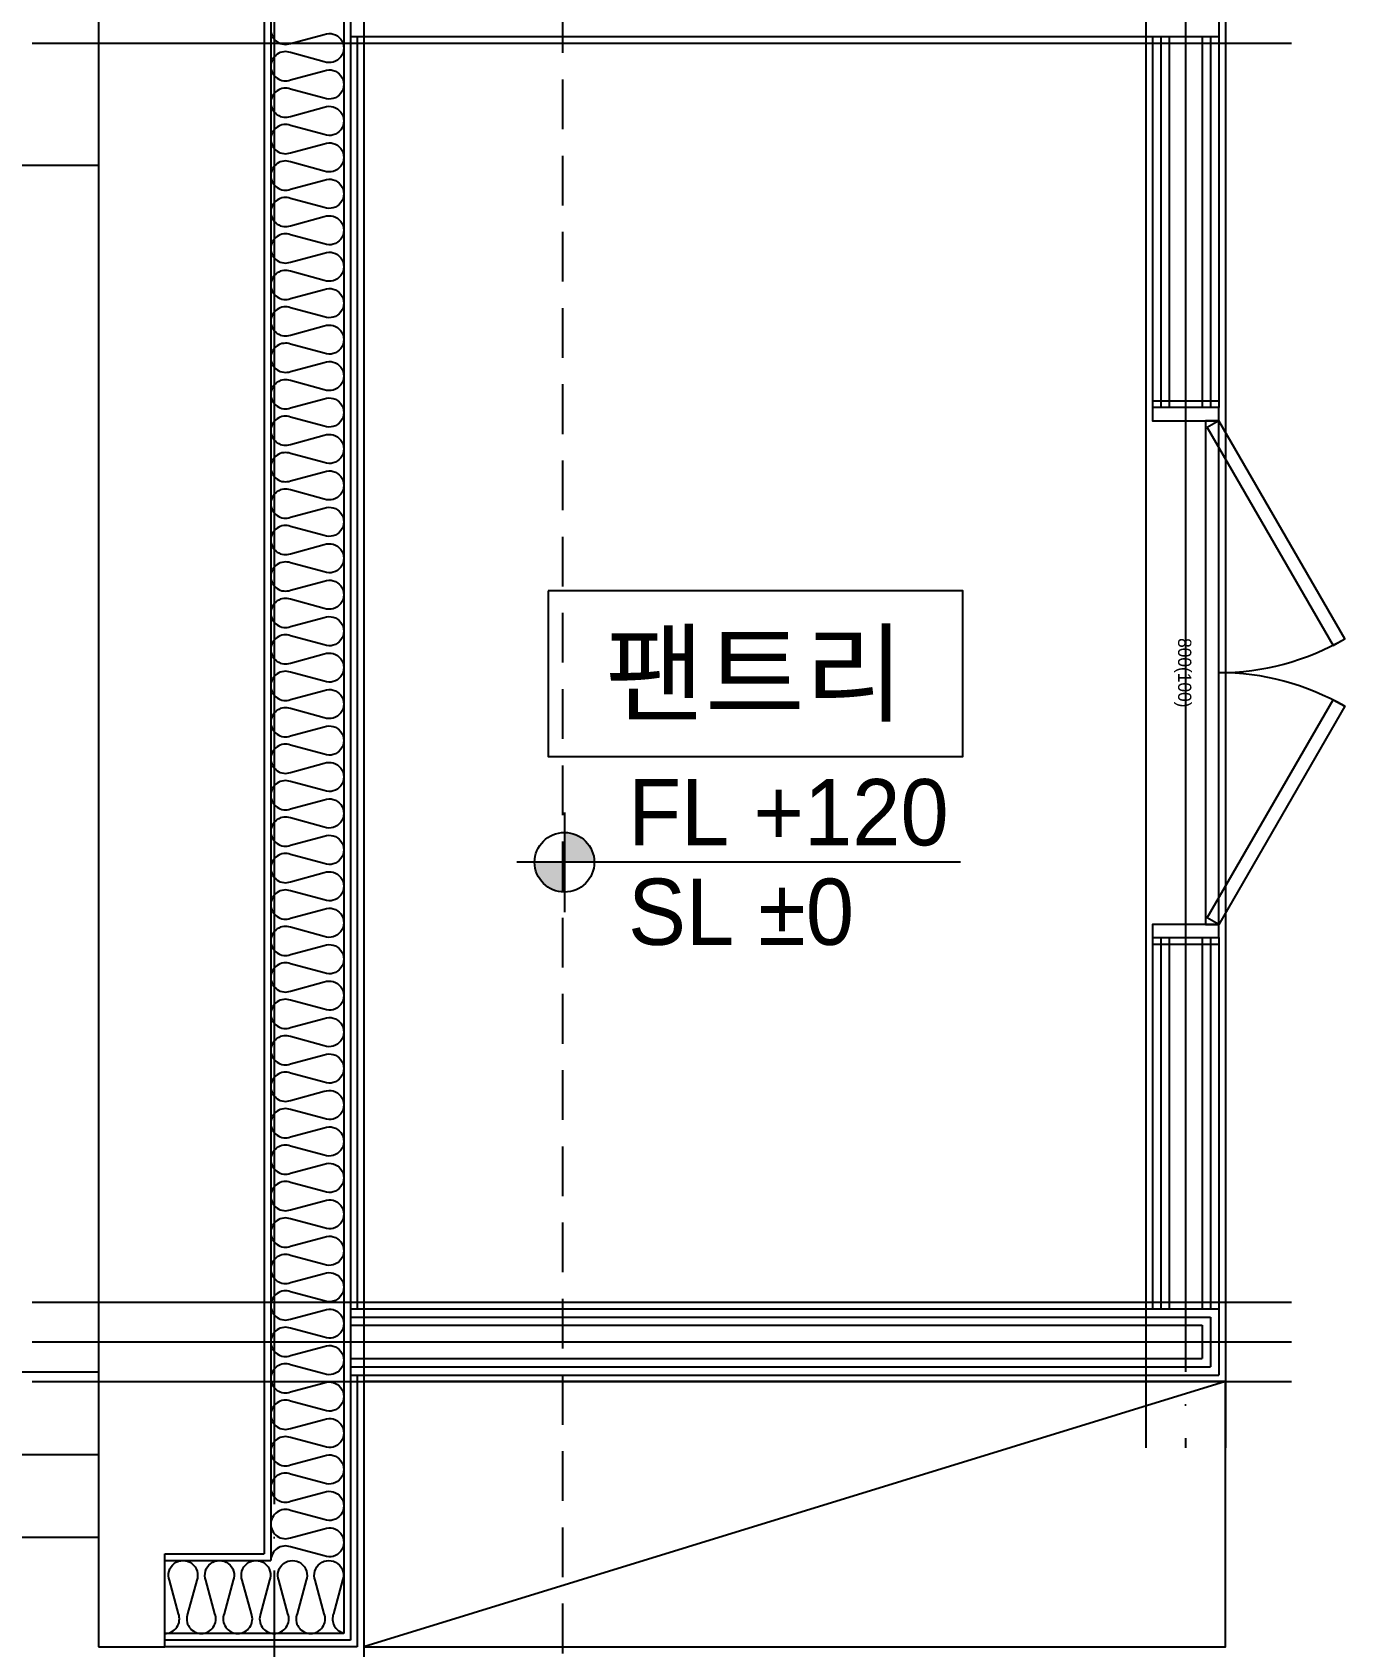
# Model space of a CAD drawing. Header units: millimetres. Extents: x -24416 to 92204, y -190080 to 23760.
# Drawn here: x 13035 to 15015, y -9857 to -7421 of the extents above; entities that cross this region are included whole.
import ezdxf
from ezdxf.enums import TextEntityAlignment as Align
from ezdxf.xclip import XClip

# ---------------------------------------------------------------- set-up
doc = ezdxf.new("R2010")
doc.units = ezdxf.units.MM
doc.header["$LTSCALE"] = 50
doc.header["$XCLIPFRAME"] = 0
for name, pattern in [('AUDIT_D_220706163347-0', [0]), ('CEN', [62, 60, -1, 0, -1]), ('HID', [2.3, 1.5, -0.8])]:
    doc.linetypes.add(name, pattern=pattern)
for name, color, linetype in [('A-레벨', 7, 'AUDIT_D_220706163347-0'), ('A-창호부호', 4, 'Continuous'), ('CEN_CON', 1, 'CEN'), ('CEN_WALL', 12, 'CEN'), ('CONC', 2, 'Continuous'), ('dan1', 7, 'HID'), ('DOOR', 4, 'Continuous'), ('FUR', 4, 'Continuous'), ('INS', 8, 'Continuous'), ('STAIR', 4, 'Continuous'), ('WAL_DRY', 7, 'Continuous'), ('실명', 3, 'AUDIT_D_220706163347-0'), ('실명박스', 7, 'AUDIT_D_220706163347-0')]:
    doc.layers.add(name, color=color, linetype=linetype)
doc.layers.add('MC', color=135, linetype='Continuous', plot=False)
doc.layers.add('X - 단위세대$0$0_임시', color=134, linetype='Continuous', plot=False)
doc.styles.add('HAUD01', font='Dotum.ttf')
doc.styles.add('HAUD02', font='Dotum.ttf', dxfattribs={"width": 0.8})

# ---------------------------------------------------------------- blocks, each defined once
blk = doc.blocks.new('DOOR-800(100)')
at = {"layer": 'DOOR'}
for points in [[(359.1, 272.7), (349.1, 290), (20, 100), (30, 82.7)], [(440.9, 272.7), (450.9, 290), (780, 100), (770, 82.7)], [(20, 100), (0, 100), (0, 0), (20, 0)], [(780, 80), (780, 100), (20, 100), (20, 80)], [(800, 100), (780, 100), (780, 0), (800, 0)]]:
    blk.add_lwpolyline(points, close=True, dxfattribs=at)
for centre, start, end in [((20, 100), 0, 30), ((780, 100), 150, 180)]:
    blk.add_arc(centre, 380, start, end, dxfattribs=at)
at = {"layer": 'X - 단위세대$0$0_임시'}
for p, q in [((-10, 0), (-10, 100)), ((810, 0), (810, 100))]:
    blk.add_line(p, q, dxfattribs=at)
at = {"layer": 'X - 단위세대$0$0_임시', "style": 'HAUD02'}
blk.add_text('800(100)', height=20, dxfattribs=at).set_placement((400.3, 46.2), align=Align.MIDDLE)
blk = doc.blocks.new('U-76B(기본)', base_point=(218292.1, 9215.4))
at = {"layer": 'CEN_CON'}
blk.add_line((216802.1, 17230.4), (211582.1, 17230.4), dxfattribs=at)
at = {"layer": 'CEN_WALL'}
for p, q in [((214047.1, 17595.4), (214047.1, 15695.4)), ((217002.1, 15855.4), (213887.1, 15855.4))]:
    blk.add_line(p, q, dxfattribs=at)
at = {"layer": 'CONC'}
for p, q in [((218942.1, 17495.4), (213587.1, 17495.4)), ((213587.1, 17495.4), (213587.1, 17395.4)), ((213587.1, 17395.4), (213727.1, 17395.4)), ((213727.1, 17395.4), (213727.1, 17245.4)), ((218955.1, 17245.4), (213727.1, 17245.4))]:
    blk.add_line(p, q, dxfattribs=at)
at = {"layer": 'dan1'}
blk.add_line((218942.1, 16795.4), (211977.1, 16795.4), dxfattribs=at)
at = {"layer": 'FUR'}
blk.add_lwpolyline([(213987.1, 15795.4), (213987.1, 17095.4), (213587.1, 17095.4), (213587.1, 15795.4), (213987.1, 15795.4), (213587.1, 17095.4)], dxfattribs=at)
at = {"layer": 'INS'}
for p, q in [((213607.1, 17125.4), (213607.1, 17395.4)), ((213717.1, 17395.4), (213717.1, 17235.4)), ((218942.1, 17235.4), (213717.1, 17235.4)), ((218942.1, 17125.4), (213607.1, 17125.4))]:
    blk.add_line(p, q, dxfattribs=at)
for points in [[(213607.1, 17395.4, 0.524856), (213636.9, 17374.8), (213687.3, 17388.5, -1.449198), (213687.3, 17347.3), (213636.9, 17361, 0.524856), (213607.1, 17340.4, 0.524856), (213636.9, 17319.8), (213687.3, 17333.5, -1.449198), (213687.3, 17292.3), (213636.9, 17306, 0.524856), (213607.1, 17285.4, 0.524856), (213636.9, 17264.8), (213687.3, 17278.5, -1.449198), (213687.3, 17237.3), (213636.9, 17251, 0.524856), (213607.1, 17230.4, 0.524856), (213636.9, 17209.8), (213687.3, 17223.5, -1.449198), (213687.3, 17182.3), (213636.9, 17196, 0.524856), (213607.1, 17175.4, 0.524856), (213636.9, 17154.8), (213687.3, 17168.5, -1.449198), (213687.3, 17127.3), (213636.9, 17141, 0.453818), (213607.7, 17125.4, 0.453818)], [(216027.1, 17235.4, 0.524856), (216006.5, 17205.6), (216020.2, 17155.2, -1.449198), (215979, 17155.2), (215992.7, 17205.6, 0.524856), (215972.1, 17235.4, 0.524856), (215951.5, 17205.6), (215965.2, 17155.2, -1.449198), (215924, 17155.2), (215937.7, 17205.6, 0.524856), (215917.1, 17235.4, 0.524856), (215896.5, 17205.6), (215910.2, 17155.2, -1.449198), (215869, 17155.2), (215882.7, 17205.6, 0.524856), (215862.1, 17235.4, 0.524856), (215841.5, 17205.6), (215855.2, 17155.2, -1.449198), (215814, 17155.2), (215827.7, 17205.6, 0.524856), (215807.1, 17235.4, 0.524856), (215786.5, 17205.6), (215800.2, 17155.2, -1.449198), (215759, 17155.2), (215772.7, 17205.6, 0.524856), (215752.1, 17235.4, 0.524856), (215731.5, 17205.6), (215745.2, 17155.2, -1.449198), (215704, 17155.2), (215717.7, 17205.6, 0.524856), (215697.1, 17235.4, 0.524856), (215676.5, 17205.6), (215690.2, 17155.2, -1.449198), (215649, 17155.2), (215662.7, 17205.6, 0.524856), (215642.1, 17235.4, 0.524856), (215621.5, 17205.6), (215635.2, 17155.2, -1.449198), (215594, 17155.2), (215607.7, 17205.6, 0.524856), (215587.1, 17235.4, 0.524856), (215566.5, 17205.6), (215580.2, 17155.2, -1.449198), (215539, 17155.2), (215552.7, 17205.6, 0.524856), (215532.1, 17235.4, 0.524856), (215511.5, 17205.6), (215525.2, 17155.2, -1.449198), (215484, 17155.2), (215497.7, 17205.6, 0.524856), (215477.1, 17235.4, 0.524856), (215456.5, 17205.6), (215470.2, 17155.2, -1.449198), (215429, 17155.2), (215442.7, 17205.6, 0.524856), (215422.1, 17235.4, 0.524856), (215401.5, 17205.6), (215415.2, 17155.2, -1.449198), (215374, 17155.2), (215387.7, 17205.6, 0.524856), (215367.1, 17235.4, 0.524856), (215346.5, 17205.6), (215360.2, 17155.2, -1.449198), (215319, 17155.2), (215332.7, 17205.6, 0.524856), (215312.1, 17235.4, 0.524856), (215291.5, 17205.6), (215305.2, 17155.2, -1.449198), (215264, 17155.2), (215277.7, 17205.6, 0.524856), (215257.1, 17235.4, 0.524856), (215236.5, 17205.6), (215250.2, 17155.2, -1.449198), (215209, 17155.2), (215222.7, 17205.6, 0.524856), (215202.1, 17235.4, 0.524856), (215181.5, 17205.6), (215195.2, 17155.2, -1.449198), (215154, 17155.2), (215167.7, 17205.6, 0.524856), (215147.1, 17235.4, 0.524856), (215126.5, 17205.6), (215140.2, 17155.2, -1.449198), (215099, 17155.2), (215112.7, 17205.6, 0.524856), (215092.1, 17235.4, 0.524856), (215071.5, 17205.6), (215085.2, 17155.2, -1.449198), (215044, 17155.2), (215057.7, 17205.6, 0.524856), (215037.1, 17235.4, 0.524856), (215016.5, 17205.6), (215030.2, 17155.2, -1.449198), (214989, 17155.2), (215002.7, 17205.6, 0.524856), (214982.1, 17235.4, 0.524856), (214961.5, 17205.6), (214975.2, 17155.2, -1.449198), (214934, 17155.2), (214947.7, 17205.6, 0.524856), (214927.1, 17235.4, 0.524856), (214906.5, 17205.6), (214920.2, 17155.2, -1.449198), (214879, 17155.2), (214892.7, 17205.6, 0.524856), (214872.1, 17235.4, 0.524856), (214851.5, 17205.6), (214865.2, 17155.2, -1.449198), (214824, 17155.2), (214837.7, 17205.6, 0.524856), (214817.1, 17235.4, 0.524856), (214796.5, 17205.6), (214810.2, 17155.2, -1.449198), (214769, 17155.2), (214782.7, 17205.6, 0.524856), (214762.1, 17235.4, 0.524856), (214741.5, 17205.6), (214755.2, 17155.2, -1.449198), (214714, 17155.2), (214727.7, 17205.6, 0.524856), (214707.1, 17235.4, 0.524856), (214686.5, 17205.6), (214700.2, 17155.2, -1.449198), (214659, 17155.2), (214672.7, 17205.6, 0.524856), (214652.1, 17235.4, 0.524856), (214631.5, 17205.6), (214645.2, 17155.2, -1.449198), (214604, 17155.2), (214617.7, 17205.6, 0.524856), (214597.1, 17235.4, 0.524856), (214576.5, 17205.6), (214590.2, 17155.2, -1.449198), (214549, 17155.2), (214562.7, 17205.6, 0.524856), (214542.1, 17235.4, 0.524856), (214521.5, 17205.6), (214535.2, 17155.2, -1.449198), (214494, 17155.2), (214507.7, 17205.6, 0.524856), (214487.1, 17235.4, 0.524856), (214466.5, 17205.6), (214480.2, 17155.2, -1.449198), (214439, 17155.2), (214452.7, 17205.6, 0.524856), (214432.1, 17235.4, 0.524856), (214411.5, 17205.6), (214425.2, 17155.2, -1.449198), (214384, 17155.2), (214397.7, 17205.6, 0.524856), (214377.1, 17235.4, 0.524856), (214356.5, 17205.6), (214370.2, 17155.2, -1.449198), (214329, 17155.2), (214342.7, 17205.6, 0.524856), (214322.1, 17235.4, 0.524856), (214301.5, 17205.6), (214315.2, 17155.2, -1.449198), (214274, 17155.2), (214287.7, 17205.6, 0.524856), (214267.1, 17235.4, 0.524856), (214246.5, 17205.6), (214260.2, 17155.2, -1.449198), (214219, 17155.2), (214232.7, 17205.6, 0.524856), (214212.1, 17235.4, 0.524856), (214191.5, 17205.6), (214205.2, 17155.2, -1.449198), (214164, 17155.2), (214177.7, 17205.6, 0.524856), (214157.1, 17235.4, 0.524856), (214136.5, 17205.6), (214150.2, 17155.2, -1.449198), (214109, 17155.2), (214122.7, 17205.6, 0.524856), (214102.1, 17235.4, 0.524856), (214081.5, 17205.6), (214095.2, 17155.2, -1.449198), (214054, 17155.2), (214067.7, 17205.6, 0.524856), (214047.1, 17235.4, 0.524856), (214026.5, 17205.6), (214040.2, 17155.2, -1.449198), (213999, 17155.2), (214012.7, 17205.6, 0.524856), (213992.1, 17235.4, 0.524856), (213971.5, 17205.6), (213985.2, 17155.2, -1.449198), (213944, 17155.2), (213957.7, 17205.6, 0.524856), (213937.1, 17235.4, 0.524856), (213916.5, 17205.6), (213930.2, 17155.2, -1.449198), (213889, 17155.2), (213902.7, 17205.6, 0.524856), (213882.1, 17235.4, 0.524856), (213861.5, 17205.6), (213875.2, 17155.2, -1.449198), (213834, 17155.2), (213847.7, 17205.6, 0.524856), (213827.1, 17235.4, 0.524856), (213806.5, 17205.6), (213820.2, 17155.2, -1.449198), (213779, 17155.2), (213792.7, 17205.6, 0.524856), (213772.1, 17235.4, 0.524856), (213751.5, 17205.6), (213765.2, 17155.2, -1.449198), (213724, 17155.2), (213737.7, 17205.6, 0.524856), (213717.1, 17235.4)]]:
    blk.add_lwpolyline(points, format="xyb", dxfattribs=at)
at = {"layer": 'MC'}
for p, q in [((213987.1, 17595.4), (213987.1, 15695.4)), ((214107.1, 17595.4), (214107.1, 15695.4)), ((216007.1, 17595.4), (216007.1, 15695.4)), ((216792.1, 17095.4), (211582.1, 17095.4)), ((216992.1, 15915.4), (213887.1, 15915.4)), ((216992.1, 15795.4), (213887.1, 15795.4))]:
    blk.add_line(p, q, dxfattribs=at)
at = {"layer": 'WAL_DRY'}
for p, q in [((213587.1, 17105.4), (213587.1, 17395.4)), ((213597.1, 17115.4), (213597.1, 17395.4)), ((213997.1, 17105.4), (213587.1, 17105.4)), ((216092.1, 17115.4), (213597.1, 17115.4)), ((213997.1, 17115.4), (213997.1, 15805.4)), ((214009.6, 17115.4), (214009.6, 15817.9)), ((214022.1, 17115.4), (214022.1, 15830.4)), ((214072.1, 17115.4), (214072.1, 15830.4)), ((214084.6, 17115.4), (214084.6, 15817.9)), ((214097.1, 17115.4), (214097.1, 15805.4)), ((216017.1, 17105.4), (214097.1, 17105.4)), ((216017.1, 17115.4), (216017.1, 15805.4)), ((214657.1, 15905.4), (214097.1, 15905.4)), ((214657.1, 15892.9), (214097.1, 15892.9)), ((216017.1, 15905.4), (215457.1, 15905.4)), ((216017.1, 15892.9), (215457.1, 15892.9)), ((214657.1, 15880.4), (214097.1, 15880.4)), ((216017.1, 15880.4), (215457.1, 15880.4)), ((214084.6, 15817.9), (214009.6, 15817.9)), ((214072.1, 15830.4), (214022.1, 15830.4)), ((214657.1, 15830.4), (214097.1, 15830.4)), ((214657.1, 15817.9), (214097.1, 15817.9)), ((216017.1, 15830.4), (215457.1, 15830.4)), ((216017.1, 15817.9), (215457.1, 15817.9)), ((214097.1, 15805.4), (213997.1, 15805.4)), ((214657.1, 15805.4), (214097.1, 15805.4)), ((216017.1, 15805.4), (215457.1, 15805.4)), ((216017.1, 15805.4), (215457.1, 15805.4)), ((216562.1, 15805.4), (216017.1, 15805.4))]:
    blk.add_line(p, q, dxfattribs=at)
at = {"layer": 'DOOR', "rotation": 180}
blk.add_blockref('DOOR-800(100)', (215457.1, 15905.4), dxfattribs=at)
blk = doc.blocks.new('A$Cb33ca4a3')
at = {"layer": 'A-레벨'}
h = blk.add_hatch(color=256, dxfattribs=at)
h.paths.add_polyline_path([(13837.9, -32478.4), (13837.9, -32433.4), (13792.9, -32433.4, 0.414214)])
h.paths.add_polyline_path([(13837.9, -32388.4), (13837.9, -32433.4), (13882.9, -32433.4, 0.414214)])
for p, q in [((13837.9, -32358.4), (13837.9, -32508.4)), ((14435.5, -32433.4), (13765.9, -32433.4))]:
    blk.add_line(p, q, dxfattribs=at)
blk.add_circle((13837.9, -32433.4), 45, dxfattribs=at)
at = {"layer": 'A-레벨', "color": 4, "style": 'HAUD01'}
for s, p in [('FL +120', (13933.9, -32407.8)), ('SL %%P0', (13933.9, -32558))]:
    blk.add_text(s, height=100, dxfattribs=at).set_placement(p)
blk = doc.blocks.new('STA-1')
at = {"layer": 'STAIR'}
blk.add_line((-3120, -2600), (-3120, -1390), dxfattribs=at)
blk = doc.blocks.new('CO-102-MF', base_point=(243441.5, -43595.4))
at = {"layer": 'CEN_CON'}
blk.add_line((276836.5, -43650.4), (279686.5, -43650.4), dxfattribs=at)
at = {"layer": 'CONC'}
for p, q in [((276836.5, -43525.4), (279686.5, -43525.4)), ((279686.5, -43775.4), (276836.5, -43775.4))]:
    blk.add_line(p, q, dxfattribs=at)
at = {"rotation": 90}
blk.add_blockref('STA-1', (277086.5, -38585.4), dxfattribs=at)

msp = doc.modelspace()

# ---------------------------------------------------------------- linework, layer by layer
at = {"layer": '실명박스'}
msp.add_lwpolyline([(13813.5, -8263.9), (13813.5, -8513.9), (14438.8, -8513.9), (14438.8, -8263.9)], close=True, dxfattribs=at)

# ---------------------------------------------------------------- block references
ref = msp.add_blockref('CO-102-MF', (-23110, -9512.1))
XClip(ref).set_block_clipping_path([(276026.3244564179, -53915.4314149194), (288266.4609298812, -37588.839131526)])
at = {"rotation": 90}
msp.add_blockref('U-76B(기본)', (21415, -5152.1), dxfattribs=at)
at = {"layer": 'A-창호부호'}
msp.add_blockref('A$Cb33ca4a3', (0, 23760), dxfattribs=at)

# ---------------------------------------------------------------- texts
at = {"layer": '실명', "style": 'HAUD01'}
msp.add_text('팬트리', height=120, dxfattribs=at).set_placement((14125, -8387.1), align=Align.MIDDLE)

doc.saveas('drawing.dxf')
